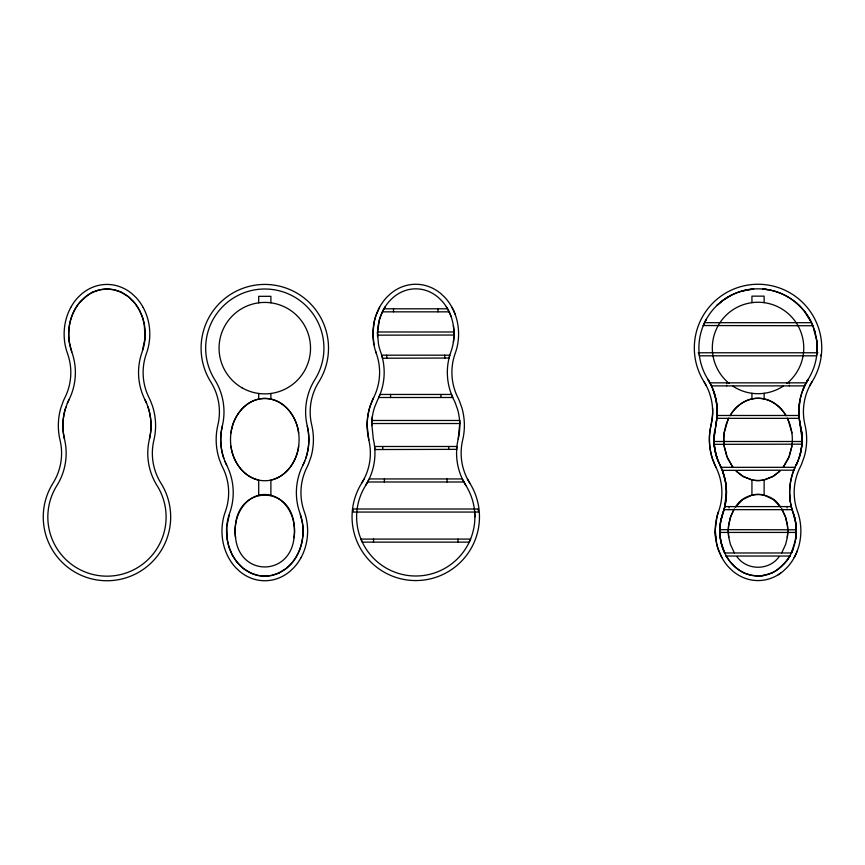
<?xml version="1.0" encoding="UTF-8"?>
<svg xmlns="http://www.w3.org/2000/svg" width="865" height="865" viewBox="0 0 865 865"><rect width="100%" height="100%" fill="white"/><g stroke="black" fill="none" stroke-linecap="round" stroke-linejoin="round"><path stroke-width="1.3" d="M382.784 449.541L382.784 446.491M390.569 397.5L390.569 394.451M440.945 397.5L440.945 394.451M448.73 449.541L448.73 446.491M729.044 509.647L729.044 509.074M729.044 507.355L729.044 506.598M787.031 509.647L787.031 509.074M787.031 507.355L787.031 506.598M713.982 439.139L714.663 448.373A58.917 58.917 0 0 1 713.982 439.139L716.88 418.033M720.621 521.454L719.799 529.477L720.156 537.197M813.014 326.159L816.722 340.68L816.657 355.818L699.417 355.818L699.093 352.769M719.777 530.678L719.777 531.337M451 316.363A48.418 48.418 0 0 0 448.211 310.005L449.14 311.843A48.883 48.883 0 0 1 451.011 316.363L451.519 317.866A51.511 51.511 0 0 1 453.022 323.715L453.368 325.694A53.306 53.306 0 0 1 453.379 342.14A53.154 53.154 0 0 0 453.93 336.896L454.006 332.809M791.464 507.355L791.28 506.598L724.794 506.598L723.983 509.647L792.091 509.647C788.372 496.91 788.956 483.027 793.659 470.625M717.063 416.033C717.809 405.642 715.842 395.046 711.311 385.66M717.096 415.665L716.869 418.336L799.206 418.336C797.995 407.134 799.974 395.619 804.818 385.466M719.788 530.083L720.718 520.892M377.508 332.809L378.459 344.043A51.468 51.468 0 0 0 379.995 350.022L380.557 351.687A60.972 60.972 0 0 1 377.681 399.76L374.599 407.199A57.36 57.36 0 0 0 372.393 416.422L371.885 420.855M719.788 529.65L796.287 529.791L795.303 541.112A51.511 51.511 0 0 1 793.8 546.961L793.291 548.464A48.883 48.883 0 0 1 791.421 552.984L790.491 554.822M371.745 423.331L373.291 438.966A60.972 60.972 0 0 1 365.646 485.46A59.144 59.144 0 0 0 377.194 561.699A59.144 59.144 0 0 0 454.32 561.699A59.144 59.144 0 0 0 465.867 485.46A60.972 60.972 0 0 1 458.223 438.966A58.679 58.679 0 0 0 459.11 416.465A57.674 57.674 0 0 0 457.617 409.502L455.174 402.636A53.879 53.879 0 0 0 453.833 399.76A60.972 60.972 0 0 1 450.957 351.687L451.519 350.022A51.478 51.478 0 0 0 453.044 344.043L453.379 342.14M796.211 533.867L796.254 532.872M719.842 528.331L720.004 525.92M377.594 330.744L377.518 332.603L379.378 319.92A50.862 50.862 0 0 1 379.995 317.866L383.303 310.005A48.44 48.44 0 0 0 380.503 316.363L379.995 317.866A51.5 51.5 0 0 0 378.492 323.715L378.135 325.694A53.1 53.1 0 0 0 377.616 330.322M717.107 415.481L798.957 415.481M801.877 444.351L801.79 433.516L799.184 418.033M720.069 525.304L720.372 522.957M799.66 401.847L798.892 414.021M720.459 522.406L723.8 510.274M69.395 325.532L69.697 323.888A51.511 51.511 0 0 1 71.2 318.039L71.709 316.536A48.418 48.418 0 0 1 74.509 310.167M302.361 539.641L302.069 541.285A51.511 51.511 0 0 1 300.555 547.134L300.047 548.637A48.418 48.418 0 0 1 297.257 554.995M795.605 539.468L791.421 552.973L724.654 552.984L720.837 541.436M230.933 433.041C232.804 417.827 243.097 402.549 258.7 399.1A28.761 28.761 0 0 1 270.896 399.1C286.499 402.549 296.792 417.817 298.652 433.041M298.652 446.156C296.792 461.369 286.499 476.647 270.896 480.097L270.896 495.245C284.239 498.791 292.597 512.221 294.154 525.347A44.883 44.883 0 0 1 294.024 537.706C290.056 576.685 239.529 576.685 235.572 537.706A44.883 44.883 0 0 1 235.442 525.347C236.999 512.221 245.346 498.791 258.7 495.245A24.393 24.393 0 0 1 270.896 495.245M791.897 445.983L789.41 456.05L783.225 467.295M720.642 521.325L724.254 508.501M714.663 448.373A58.755 58.755 0 0 1 713.982 439.42L713.993 438.296A56.755 56.755 0 0 1 714.058 436.609L716.663 420.022M781.863 509.063L785.334 516.416L787.399 525.174A44.883 44.883 0 0 1 787.258 537.533L785.669 544.345L781.711 552.93M63.61 416.638A58.679 58.679 0 0 0 64.497 439.139A60.972 60.972 0 0 1 56.852 485.633A59.144 59.144 0 0 0 68.411 561.872A59.144 59.144 0 0 0 145.525 561.872A59.144 59.144 0 0 0 157.084 485.633A60.972 60.972 0 0 1 149.429 439.139L150.283 434.836A58.355 58.355 0 0 0 148.034 407.08L146.628 403.371M305.659 458.655L306.653 455.498A57.674 57.674 0 0 0 308.156 448.578A58.679 58.679 0 0 0 307.27 426.034A60.972 60.972 0 0 1 314.914 379.54A59.144 59.144 0 0 0 303.356 303.301A59.144 59.144 0 0 0 226.241 303.301A59.144 59.144 0 0 0 214.682 379.54A60.972 60.972 0 0 1 222.327 426.034L221.472 430.338A58.355 58.355 0 0 0 223.732 458.093L224.792 460.948M458.223 438.966L459.769 423.331M800.125 454.471L799.898 455.325L800.352 453.617A57.901 57.901 0 0 0 801.401 448.405A57.674 57.674 0 0 1 799.898 455.325L797.703 461.618L797.93 461.056M721.615 517.021L722.34 514.589M799.725 455.909L799.552 456.482M146.628 403.382L146.39 402.809A53.857 53.857 0 0 0 145.039 399.933A60.972 60.972 0 0 1 142.163 351.86L145.071 338.096L144.228 323.888A51.5 51.5 0 0 0 142.725 318.039L142.217 316.536A48.44 48.44 0 0 0 139.427 310.178M224.781 460.937L225.376 462.364A53.857 53.857 0 0 0 226.717 465.24A60.972 60.972 0 0 1 229.603 513.313L226.684 527.077L227.527 541.285A51.5 51.5 0 0 0 229.03 547.134L229.549 548.637A48.44 48.44 0 0 0 232.339 554.995M799.282 457.347L799.368 457.055M67.308 403.371L65.102 409.675A57.674 57.674 0 0 0 63.599 416.595M798.276 460.191L799.087 457.92A58.355 58.355 0 0 0 801.325 430.164M304.804 460.937L305.659 458.666M712.544 408.215C713.549 418.703 709.17 428.683 709.408 439.139A63.469 63.469 0 0 0 710.154 449.097A61.956 61.956 0 0 0 712.555 459.099L714.425 464.018A58.442 58.442 0 0 0 715.874 467.122A56.398 56.398 0 0 1 718.534 511.593L717.918 513.421A55.609 55.609 0 0 0 716.966 516.697L715.214 530.083L716.62 543.62A55.717 55.717 0 0 0 718.112 548.929L721.864 557.568A52.754 52.754 0 0 1 718.696 550.583L718.112 548.929A55.933 55.933 0 0 1 716.382 542.485L715.971 540.311A57.76 57.76 0 0 1 715.236 532.699L715.214 531.694M722.762 513.345L722.837 513.14A60.972 60.972 0 0 0 719.961 465.067L716.696 457.066L714.674 448.405A57.36 57.36 0 0 0 716.88 457.628L718.372 461.629M718.534 511.593L717.918 513.421A56.074 56.074 0 0 0 716.231 520.027L715.863 522.136A57.879 57.879 0 0 0 715.982 540.311M797.379 550.583A52.733 52.733 0 0 1 794.211 557.579L795.832 554.324A53.489 53.489 0 0 0 797.379 550.583L797.962 548.929A55.944 55.944 0 0 0 799.693 542.485L800.093 540.311A57.869 57.869 0 0 0 800.201 522.136L799.844 520.027A56.074 56.074 0 0 0 798.157 513.421L797.53 511.593A56.398 56.398 0 0 1 800.201 467.122A58.452 58.452 0 0 0 801.65 464.018L804.288 456.612A62.226 62.226 0 0 0 805.91 449.13A63.253 63.253 0 0 0 804.958 424.802A56.398 56.398 0 0 1 812.03 381.8A63.718 63.718 0 0 0 799.574 299.658A63.718 63.718 0 0 0 716.501 299.658A63.718 63.718 0 0 0 704.045 381.8A56.398 56.398 0 0 1 711.116 424.802A63.253 63.253 0 0 0 710.165 449.097A61.945 61.945 0 0 0 712.555 459.099L715.874 467.122M304.804 460.948L304.577 461.51M304.577 461.521L302.88 465.24A60.972 60.972 0 0 0 299.993 513.313L302.426 522.86A53.306 53.306 0 0 1 302.415 539.306M728.006 419.547L724.178 432.868A49.262 49.262 0 0 0 724.178 445.983L726.665 456.05L732.839 467.295M67.297 403.382L68.886 399.933A60.972 60.972 0 0 0 71.763 351.86L69.341 342.313A53.306 53.306 0 0 1 69.351 325.867M797.692 461.629L796.114 465.067A60.972 60.972 0 0 0 793.237 513.14L795.443 521.4L796.287 529.791M802.828 390.072L804.764 385.66M796.806 463.64L796.114 465.067A53.879 53.879 0 0 0 797.454 462.191A54.268 54.268 0 0 1 796.806 463.64L796.47 464.354M805.823 383.519L808.148 379.367L804.601 385.887L711.473 385.887L707.916 379.367A59.144 59.144 0 0 1 719.475 303.128A59.144 59.144 0 0 1 796.589 303.128A59.144 59.144 0 0 1 808.148 379.367A60.972 60.972 0 0 0 800.503 425.861A58.679 58.679 0 0 1 801.39 448.362A58.463 58.463 0 0 0 802.082 438.858L799.411 420.022M704.37 323.121L706.208 319.488L704.586 322.667M733.185 510.815L730.73 516.416L728.676 525.174A44.883 44.883 0 0 0 728.806 537.533L730.395 544.345L734.363 552.93M728.741 418.109L726.146 424.272L724.308 431.938A49.229 49.229 0 0 0 724.308 446.913L727.573 458.331L732.99 467.468M375.67 351.514L376.253 353.234A56.398 56.398 0 0 1 373.594 397.705L370.274 405.728A61.956 61.956 0 0 0 367.885 415.697A63.469 63.469 0 0 0 367.138 425.688L368.836 440.026A56.398 56.398 0 0 1 361.765 483.027A63.718 63.718 0 0 0 374.221 565.169A63.718 63.718 0 0 0 457.293 565.169A63.718 63.718 0 0 0 469.749 483.027A56.398 56.398 0 0 1 462.667 440.026A63.253 63.253 0 0 0 463.629 415.73A62.226 62.226 0 0 0 462.007 408.215L459.369 400.819A58.452 58.452 0 0 0 457.92 397.705A56.398 56.398 0 0 1 455.25 353.234L455.877 351.406A56.074 56.074 0 0 0 457.563 344.8L457.92 342.691A57.869 57.869 0 0 0 457.812 324.516L457.412 322.342A55.944 55.944 0 0 0 455.682 315.898L455.098 314.244A53.489 53.489 0 0 0 453.552 310.503L451.93 307.259A52.733 52.733 0 0 1 455.098 314.244M76.585 306.632C69.481 317.628 67.2 331.425 69.665 344.216A51.478 51.478 0 0 0 71.2 350.195L71.763 351.86M278.227 573.322L286.412 568.327A38.752 38.752 0 0 0 287.872 567.083C300.523 555.773 305.302 537.349 302.09 520.957A51.478 51.478 0 0 0 300.555 514.978L300.35 514.351M364.1 478.94L361.765 483.027M809.694 385.887L812.03 381.8M805.715 383.671L808.148 379.367M790.415 554.973L786.231 561.428M365.636 485.46L369.193 478.94L462.321 478.94L465.867 485.46M789.95 555.817L789.994 555.752A46.029 46.029 0 0 1 788.588 558.098L788.231 558.639A44.483 44.483 0 0 1 787.345 559.936L781.117 566.91A38.752 38.752 0 0 1 779.657 568.154L778.446 569.084A37.357 37.357 0 0 1 776.273 570.576L771.472 573.149M385.249 306.664L383.336 309.919A46.018 46.018 0 0 1 385.206 306.729L385.552 306.188A43.974 43.974 0 0 1 387.379 303.626L388.115 302.696A41.898 41.898 0 0 1 389.812 300.739L392.678 297.917A38.763 38.763 0 0 1 394.137 296.673L395.348 295.743A37.357 37.357 0 0 1 397.522 294.251L398.408 293.7A35.649 35.649 0 0 1 401.252 292.175L402.506 291.602A34.005 34.005 0 0 1 408.453 289.645L409.156 289.505A32.859 32.859 0 0 1 422.358 289.494L423.061 289.656A34.005 34.005 0 0 1 429.008 291.602L430.262 292.175A35.649 35.649 0 0 1 433.106 293.711L433.992 294.251A37.357 37.357 0 0 1 436.165 295.743L437.376 296.673A38.752 38.752 0 0 1 438.836 297.917L441.701 300.739A41.855 41.855 0 0 1 443.399 302.696L444.134 303.626A44.007 44.007 0 0 1 445.951 306.188L448.167 309.919A46.029 46.029 0 0 0 446.308 306.729M789.929 555.86L788.826 557.72M734.363 508.836L730.395 517.411L728.806 524.222A44.872 44.872 0 0 0 728.806 537.533M730.028 415.762C734.699 407.556 742.613 400.971 751.934 398.927A28.761 28.761 0 0 1 764.13 398.927C773.321 400.949 781.138 407.372 785.842 415.405M730.233 415.405C734.915 407.415 742.667 401.025 751.793 398.96A28.707 28.707 0 0 1 764.282 398.96C773.548 401.057 781.387 407.599 786.047 415.762M76.628 306.567L78.769 303.572M788.231 558.639L788.285 558.574A44.007 44.007 0 0 1 786.415 561.201M721.907 557.655A50.3 50.3 0 0 0 724.016 561.158L724.416 561.753A48.148 48.148 0 0 0 726.47 564.542L727.303 565.569A46.267 46.267 0 0 0 729.206 567.699L732.655 570.965A43.109 43.109 0 0 0 734.061 572.111L735.412 573.127A41.65 41.65 0 0 0 737.834 574.738L738.818 575.333A40.158 40.158 0 0 0 741.986 576.977L743.37 577.593A38.503 38.503 0 0 0 749.966 579.691L750.744 579.853A37.411 37.411 0 0 0 765.33 579.853L766.012 579.712A38.503 38.503 0 0 0 772.694 577.593L774.088 576.977A40.147 40.147 0 0 0 777.257 575.322L778.24 574.738A41.563 41.563 0 0 0 780.068 573.549L782.014 572.111A43.066 43.066 0 0 0 783.42 570.965L786.869 567.699A46.288 46.288 0 0 0 788.772 565.569L789.604 564.542A48.116 48.116 0 0 0 791.659 561.753L792.059 561.158A50.354 50.354 0 0 0 794.157 557.655M735.293 507.377L742.581 499.635L751.934 495.072A24.393 24.393 0 0 1 764.13 495.072L773.494 499.635L780.771 507.377M735.65 506.89C745.23 490.477 770.834 490.477 780.425 506.89M783.074 467.468L788.502 458.331L791.756 446.913A49.229 49.229 0 0 0 791.756 431.938L789.929 424.272L787.323 418.109M292.997 561.601L293.181 561.374A44.007 44.007 0 0 0 294.997 558.812L295.354 558.271A46.029 46.029 0 0 0 297.214 555.071M78.856 303.453L83.883 298.09A38.752 38.752 0 0 1 85.343 296.846L86.554 295.917A37.357 37.357 0 0 1 88.727 294.424L93.528 291.851M292.9 561.72L292.435 562.304A41.855 41.855 0 0 1 290.748 564.261L286.412 568.327M786.144 561.547L785.679 562.131A41.855 41.855 0 0 1 783.982 564.088L775.408 571.116A35.649 35.649 0 0 1 772.542 572.652L772.359 572.738M779.051 556.746C769.212 570.738 746.852 570.738 737.023 556.746M780.262 470.776L772.51 476.734L764.13 479.924A28.761 28.761 0 0 1 751.934 479.924L743.565 476.734L735.812 470.776M779.657 471.371L773.786 475.988L764.282 479.891A28.707 28.707 0 0 1 751.793 479.891L742.289 475.988L736.418 471.371M286.11 568.565L285.201 569.257A37.357 37.357 0 0 1 283.028 570.749L282.163 571.289A35.649 35.649 0 0 1 279.298 572.825L279.125 572.911M731.098 295.322L723.605 299.885L716.815 305.561C726.697 295.981 739.975 289.959 753.718 288.986L741.694 291.127M92.642 292.262L92.458 292.348A35.649 35.649 0 0 0 89.614 293.873L81.018 300.912A41.855 41.855 0 0 0 79.32 302.869L78.585 303.799A44.007 44.007 0 0 0 76.769 306.361L76.412 306.902A46.029 46.029 0 0 0 74.552 310.092M92.815 292.175L100.362 289.678A32.859 32.859 0 0 1 113.564 289.667L121.111 292.175M278.941 572.998L271.394 575.495A32.859 32.859 0 0 1 258.192 575.506L250.645 572.998M772.186 572.825L763.006 575.625M761.351 575.83L762.173 575.733M383.952 308.805L447.551 308.805M382.373 311.843L449.14 311.843M377.508 335.155L454.006 335.036L453.887 330.322A53.154 53.154 0 0 0 453.368 325.748M698.174 352.769L817.901 352.769M709.938 382.838L806.137 382.838M713.949 444.351L802.125 444.167M367.657 481.989L463.856 481.989M725.659 554.973L726.232 556.033L789.832 556.033M767.515 289.591L762.703 289.007L767.515 289.591A59.155 59.155 0 0 1 789.799 298.079C799.152 304.026 806.764 312.654 811.5 322.677L804.547 311.432M120.397 291.851L128.28 296.608L135.07 303.453M744.603 573.149L743.889 572.825M251.369 573.322L243.476 568.565L236.686 561.72M743.705 572.738L743.532 572.652A35.649 35.649 0 0 1 740.689 571.127L734.807 566.78L729.66 561.201A43.974 43.974 0 0 1 727.833 558.639L726.232 556.033M121.295 292.262L121.468 292.348A35.649 35.649 0 0 1 124.311 293.873L125.198 294.424A37.357 37.357 0 0 1 127.371 295.917L128.582 296.846A38.763 38.763 0 0 1 130.042 298.09L132.853 300.836A41.898 41.898 0 0 1 134.605 302.869L135.34 303.799A43.974 43.974 0 0 1 137.167 306.361L137.513 306.902A46.018 46.018 0 0 1 139.384 310.092L142.725 318.039L144.531 325.532M250.472 572.911L250.299 572.825A35.649 35.649 0 0 1 247.444 571.289L246.557 570.749A37.357 37.357 0 0 1 244.395 569.257L243.184 568.327A38.763 38.763 0 0 1 241.713 567.083L239.281 564.726M795.973 302.599L800.449 306.761M238.989 564.423L238.848 564.261A41.898 41.898 0 0 1 237.151 562.304L236.415 561.374A43.974 43.974 0 0 1 234.599 558.812L234.285 558.336A46.018 46.018 0 0 1 232.382 555.071L229.03 547.134L227.236 539.641M135.156 303.572L139.384 310.092M236.599 561.601L232.382 555.081M704.045 381.8L706.37 385.887M469.749 483.027L467.414 478.94M781.711 508.836L785.669 517.411L787.258 524.222A44.872 44.872 0 0 1 787.258 537.533M726.2 555.957L730.395 562.131A41.898 41.898 0 0 0 732.082 564.088L734.958 566.91A38.763 38.763 0 0 0 736.418 568.154L737.661 569.105A37.357 37.357 0 0 0 739.802 570.576L745.143 573.376L751.436 575.322A32.859 32.859 0 0 0 764.638 575.333M710.241 383.519L707.916 379.367A60.972 60.972 0 0 1 715.571 425.861M726.081 555.752L726.113 555.817A46.018 46.018 0 0 0 727.487 558.098M725.584 554.822L722.275 546.961A50.862 50.862 0 0 1 721.659 544.907L720.188 537.468M721.248 467.803L718.199 461.196M226.717 465.24L225.376 462.364M145.039 399.933L146.39 402.809M719.961 465.067L720.934 467.295M788.058 419.547L791.897 432.868M717.582 459.618L717.377 459.055M376.253 353.234L375.637 351.406A56.074 56.074 0 0 1 373.95 344.8L372.934 332.884L374.34 321.207A55.717 55.717 0 0 1 375.832 315.898L379.584 307.259A52.754 52.754 0 0 0 376.416 314.244L375.864 315.79A55.933 55.933 0 0 0 374.102 322.342L373.691 324.516A57.879 57.879 0 0 0 373.594 342.691L373.95 344.8M796.265 528.991L796.157 527.077A53.241 53.241 0 0 0 795.941 524.72L795.324 520.784A51.932 51.932 0 0 0 794.654 517.767A49.597 49.597 0 0 0 794.027 515.54L791.81 508.501M793.378 513.561L793.594 514.178M717.074 458.201L716.977 457.92A58.355 58.355 0 0 1 714.75 430.164M223.84 458.374L223.646 457.801A57.36 57.36 0 0 1 221.429 448.578A58.679 58.679 0 0 1 222.327 426.034M147.926 406.799L148.12 407.372A57.36 57.36 0 0 1 150.326 416.595M722.459 547.523L722.783 548.464A48.44 48.44 0 0 0 724.794 553.276M722.394 547.34L722.275 546.961A51.5 51.5 0 0 1 720.772 541.112L720.469 539.468M713.247 390.072L716.415 401.847L717.182 414.021M793.735 514.589L793.8 514.805A51.013 51.013 0 0 1 794.654 517.767M716.88 457.628L715.085 450.741A58.193 58.193 0 0 1 714.674 448.405M814.289 329.727L815.338 333.349M307.259 426.034L308.113 430.338M64.497 439.139L63.642 434.836A58.355 58.355 0 0 1 65.902 407.08M720.804 541.274L719.842 533.456M795.432 521.325L795.53 521.865M230.933 446.156C232.804 461.369 243.097 476.647 258.7 480.097L258.7 495.245M795.703 522.957L795.941 524.72M789.669 495.083L790.253 501.289M816.722 340.68L817.176 347.968M474.669 511.68L474.896 516.859M796.157 527.077L796.2 527.672A52.581 52.581 0 0 1 796.287 529.672M719.885 534.3L719.788 532.018M377.572 336.766L377.54 336.096M377.54 335.966L377.518 335.306M453.995 332.603L453.984 331.987L377.508 331.987L377.508 335.036M820.593 355.05L820.593 355.818M802.125 441.496L713.949 441.496M796.287 532.429L719.788 532.429M789.388 382.838L789.388 383.606M789.388 385.314L789.388 385.887M764.13 302.653L764.13 296.144L751.934 296.144L751.934 302.653M764.13 393.294L764.13 398.927M764.13 479.924L764.13 495.072M751.934 393.294L751.934 398.927M751.934 479.924L751.934 495.072M726.687 382.838L726.687 383.606M726.687 385.314L726.687 385.887M457.996 539.09L457.996 542.139M447.108 478.94L447.108 481.989M444.751 355.18L444.751 358.229M437.993 308.805L437.993 311.843M393.521 308.805L393.521 311.843M386.763 355.18L386.763 358.229M384.406 478.94L384.406 481.989M373.518 539.09L373.518 542.139M270.896 302.826L270.896 296.317L258.7 296.317L258.7 302.826M270.896 393.467L270.896 399.1M258.7 393.467L258.7 399.1M720.74 520.784A51.468 51.468 0 0 1 722.275 514.805M771.288 573.225A34.005 34.005 0 0 1 765.341 575.182L758.032 576.004L750.734 575.171A34.005 34.005 0 0 1 744.787 573.225M719.875 527.672A52.754 52.754 0 0 0 719.907 534.505A53.1 53.1 0 0 0 720.415 539.133M720.891 520.027A51.922 51.922 0 0 1 721.237 518.513M796.276 532.245A52.808 52.808 0 0 1 796.168 534.505A53.1 53.1 0 0 1 795.649 539.133A53.306 53.306 0 0 0 795.659 522.687M793.281 548.464A48.418 48.418 0 0 1 791.28 553.276M793.8 514.805A51.478 51.478 0 0 1 795.324 520.784M780.663 573.127A41.682 41.682 0 0 1 778.24 574.738M300.923 557.828A50.354 50.354 0 0 1 298.814 561.331L298.414 561.926A48.116 48.116 0 0 1 296.36 564.715L295.538 565.742A46.288 46.288 0 0 1 293.624 567.873L290.186 571.138A43.066 43.066 0 0 1 288.78 572.284L287.418 573.3A41.682 41.682 0 0 1 284.996 574.911L284.012 575.495A40.147 40.147 0 0 1 280.844 577.15L279.46 577.766A38.503 38.503 0 0 1 272.875 579.864L272.097 580.026A37.411 37.411 0 0 1 257.5 580.026L256.721 579.864A38.503 38.503 0 0 1 250.136 577.766L248.742 577.15A40.158 40.158 0 0 1 245.574 575.495L244.59 574.911A41.65 41.65 0 0 1 242.168 573.3L240.816 572.284A43.109 43.109 0 0 1 239.41 571.138L235.961 567.873A46.267 46.267 0 0 1 234.058 565.742L233.226 564.715A48.148 48.148 0 0 1 231.182 561.926L230.782 561.331A50.3 50.3 0 0 1 228.674 557.828A52.754 52.754 0 0 1 225.451 550.756L224.868 549.102A55.933 55.933 0 0 1 223.138 542.658L222.738 540.484A57.879 57.879 0 0 1 222.629 522.309L222.986 520.2A56.074 56.074 0 0 1 224.673 513.594L225.3 511.766A56.398 56.398 0 0 0 222.629 467.295A58.442 58.442 0 0 1 221.181 464.181L219.31 459.272A61.956 61.956 0 0 1 216.92 449.303A63.253 63.253 0 0 1 217.883 424.975A56.398 56.398 0 0 0 210.811 381.973A63.718 63.718 0 0 1 223.256 299.831A63.718 63.718 0 0 1 306.34 299.831A63.718 63.718 0 0 1 318.785 381.973A56.398 56.398 0 0 0 311.714 424.975A63.253 63.253 0 0 1 312.665 449.27A62.226 62.226 0 0 1 311.043 456.785L308.416 464.181A58.452 58.452 0 0 1 306.956 467.295A56.398 56.398 0 0 0 304.296 511.766L304.923 513.594A56.074 56.074 0 0 1 306.599 520.2L306.967 522.309A57.869 57.869 0 0 1 306.859 540.484L306.448 542.658A55.944 55.944 0 0 1 304.729 549.102L304.145 550.756A52.733 52.733 0 0 1 300.966 557.752M304.221 462.364A53.879 53.879 0 0 1 302.88 465.24M278.043 573.398A34.005 34.005 0 0 1 272.097 575.355L264.798 576.177L257.489 575.344A34.005 34.005 0 0 1 251.542 573.398M227.181 539.306A53.316 53.316 0 0 1 227.171 522.86L227.506 520.957A51.468 51.468 0 0 1 229.03 514.978M294.024 537.706A44.872 44.872 0 0 0 294.024 524.395C290.056 485.416 239.529 485.416 235.572 524.395A44.872 44.872 0 0 0 235.572 537.706M308.081 430.338A58.355 58.355 0 0 1 305.864 458.093M143.136 307.421A52.754 52.754 0 0 1 146.304 314.417L146.888 316.071A55.933 55.933 0 0 1 148.618 322.515L149.029 324.689A57.879 57.879 0 0 1 149.126 342.864L148.769 344.973A56.074 56.074 0 0 1 147.082 351.579L146.466 353.407A56.398 56.398 0 0 0 149.126 397.878A58.442 58.442 0 0 1 150.575 400.982L152.445 405.901A61.956 61.956 0 0 1 154.835 415.87A63.253 63.253 0 0 1 153.883 440.199A56.398 56.398 0 0 0 160.955 483.2A63.718 63.718 0 0 1 148.499 565.342A63.718 63.718 0 0 1 65.426 565.342A63.718 63.718 0 0 1 52.97 483.2A56.398 56.398 0 0 0 60.053 440.199A63.253 63.253 0 0 1 59.09 415.903A62.226 62.226 0 0 1 60.712 408.388L63.35 400.982A58.452 58.452 0 0 1 64.799 397.878A56.398 56.398 0 0 0 67.47 353.407L66.843 351.579A56.074 56.074 0 0 1 65.156 344.973L64.799 342.864A57.869 57.869 0 0 1 64.907 324.689L65.308 322.515A55.944 55.944 0 0 1 67.038 316.071L67.621 314.417A52.733 52.733 0 0 1 70.789 307.421M143.093 307.345A50.3 50.3 0 0 0 140.984 303.842L140.584 303.247A48.148 48.148 0 0 0 138.53 300.458L137.697 299.431A46.267 46.267 0 0 0 135.794 297.3L132.345 294.035A43.109 43.109 0 0 0 130.939 292.889L129.588 291.873A41.65 41.65 0 0 0 127.166 290.262L126.182 289.667A40.158 40.158 0 0 0 123.014 288.023L121.63 287.407A38.503 38.503 0 0 0 115.034 285.309L114.256 285.147A37.411 37.411 0 0 0 99.67 285.147L98.988 285.288A38.503 38.503 0 0 0 92.306 287.407L90.912 288.023A40.147 40.147 0 0 0 87.743 289.678L86.76 290.262A41.682 41.682 0 0 0 84.338 291.873L82.986 292.889A43.066 43.066 0 0 0 81.58 294.035L78.131 297.3A46.288 46.288 0 0 0 76.228 299.431L75.396 300.458A48.116 48.116 0 0 0 73.341 303.247L72.995 303.766A50.354 50.354 0 0 0 70.843 307.345M150.315 416.638A58.679 58.679 0 0 1 149.429 439.139M67.546 402.809A53.879 53.879 0 0 1 68.886 399.933M93.712 291.775A34.005 34.005 0 0 1 99.659 289.818L106.968 288.996L114.267 289.829A34.005 34.005 0 0 1 120.213 291.775M144.574 325.867A53.316 53.316 0 0 1 144.585 342.313L144.26 344.216A51.468 51.468 0 0 1 142.725 350.195M373.594 397.705A58.442 58.442 0 0 0 372.145 400.819L370.274 405.728A61.945 61.945 0 0 0 367.885 415.697A63.253 63.253 0 0 0 368.836 440.026M379.627 307.172A50.3 50.3 0 0 1 381.735 303.669L382.135 303.074A48.148 48.148 0 0 1 384.19 300.285L385.022 299.258A46.267 46.267 0 0 1 386.925 297.127L390.375 293.862A43.109 43.109 0 0 1 391.78 292.716L393.132 291.7A41.65 41.65 0 0 1 395.554 290.089L396.538 289.505A40.158 40.158 0 0 1 399.706 287.85L401.09 287.234A38.503 38.503 0 0 1 407.685 285.136L408.464 284.974A37.411 37.411 0 0 1 423.05 284.974L423.828 285.136A38.503 38.503 0 0 1 430.424 287.234L431.808 287.85A40.147 40.147 0 0 1 434.976 289.505L435.96 290.089A41.682 41.682 0 0 1 438.382 291.7L439.734 292.716A43.066 43.066 0 0 1 441.139 293.862L444.588 297.127A46.288 46.288 0 0 1 446.491 299.258L447.324 300.285A48.116 48.116 0 0 1 449.378 303.074L449.778 303.669A50.354 50.354 0 0 1 451.876 307.172M371.701 425.688A58.917 58.917 0 0 1 372.382 416.454M729.217 383.465A45.726 45.726 0 0 1 724.611 316.774A45.726 45.726 0 0 1 791.464 316.774A45.726 45.726 0 0 1 786.858 383.465M783.117 386.212A45.726 45.726 0 0 1 732.958 386.212M371.669 420.476L371.669 423.526L459.845 423.526L459.845 420.476L371.669 420.476M726.449 491.947L724.611 507.333C727.573 495.245 726.914 482.259 722.416 470.625L725.649 482.584L726.449 491.947M456.677 449.346L374.848 449.541L374.588 446.491L456.925 446.491L456.677 449.346M231.82 428.272L231.074 432.111A49.229 49.229 0 0 0 231.074 447.086C233.204 461.921 243.357 476.626 258.559 480.064A28.707 28.707 0 0 0 271.037 480.064C286.239 476.626 296.392 461.921 298.522 447.086A49.229 49.229 0 0 0 298.522 432.111C296.392 417.276 286.239 402.571 271.037 399.133A28.707 28.707 0 0 0 258.559 399.133C244.719 402.247 234.902 414.897 231.82 428.272M449.043 358.045L382.514 358.229L381.703 355.18L449.811 355.18L449.043 358.045M702.986 326.364L702.986 326.364M380.038 394.451L378.751 397.5L452.763 397.5L451.476 394.451L380.038 394.451M793.832 470.182L722.318 470.376L721.032 467.327L795.043 467.327L793.832 470.182M470.56 539.09L469.219 542.139L362.294 542.139L360.954 539.09L470.56 539.09M703.31 325.543L812.841 325.737L811.5 322.688L704.564 322.688L703.31 325.543M478.313 509.009L353.201 509.009L353.201 512.058L478.313 512.058L478.313 509.009M241.93 387.747A45.726 45.726 0 0 0 310.524 348.141A45.726 45.726 0 0 0 241.93 308.546A45.726 45.726 0 0 0 241.93 387.747"/></g></svg>
